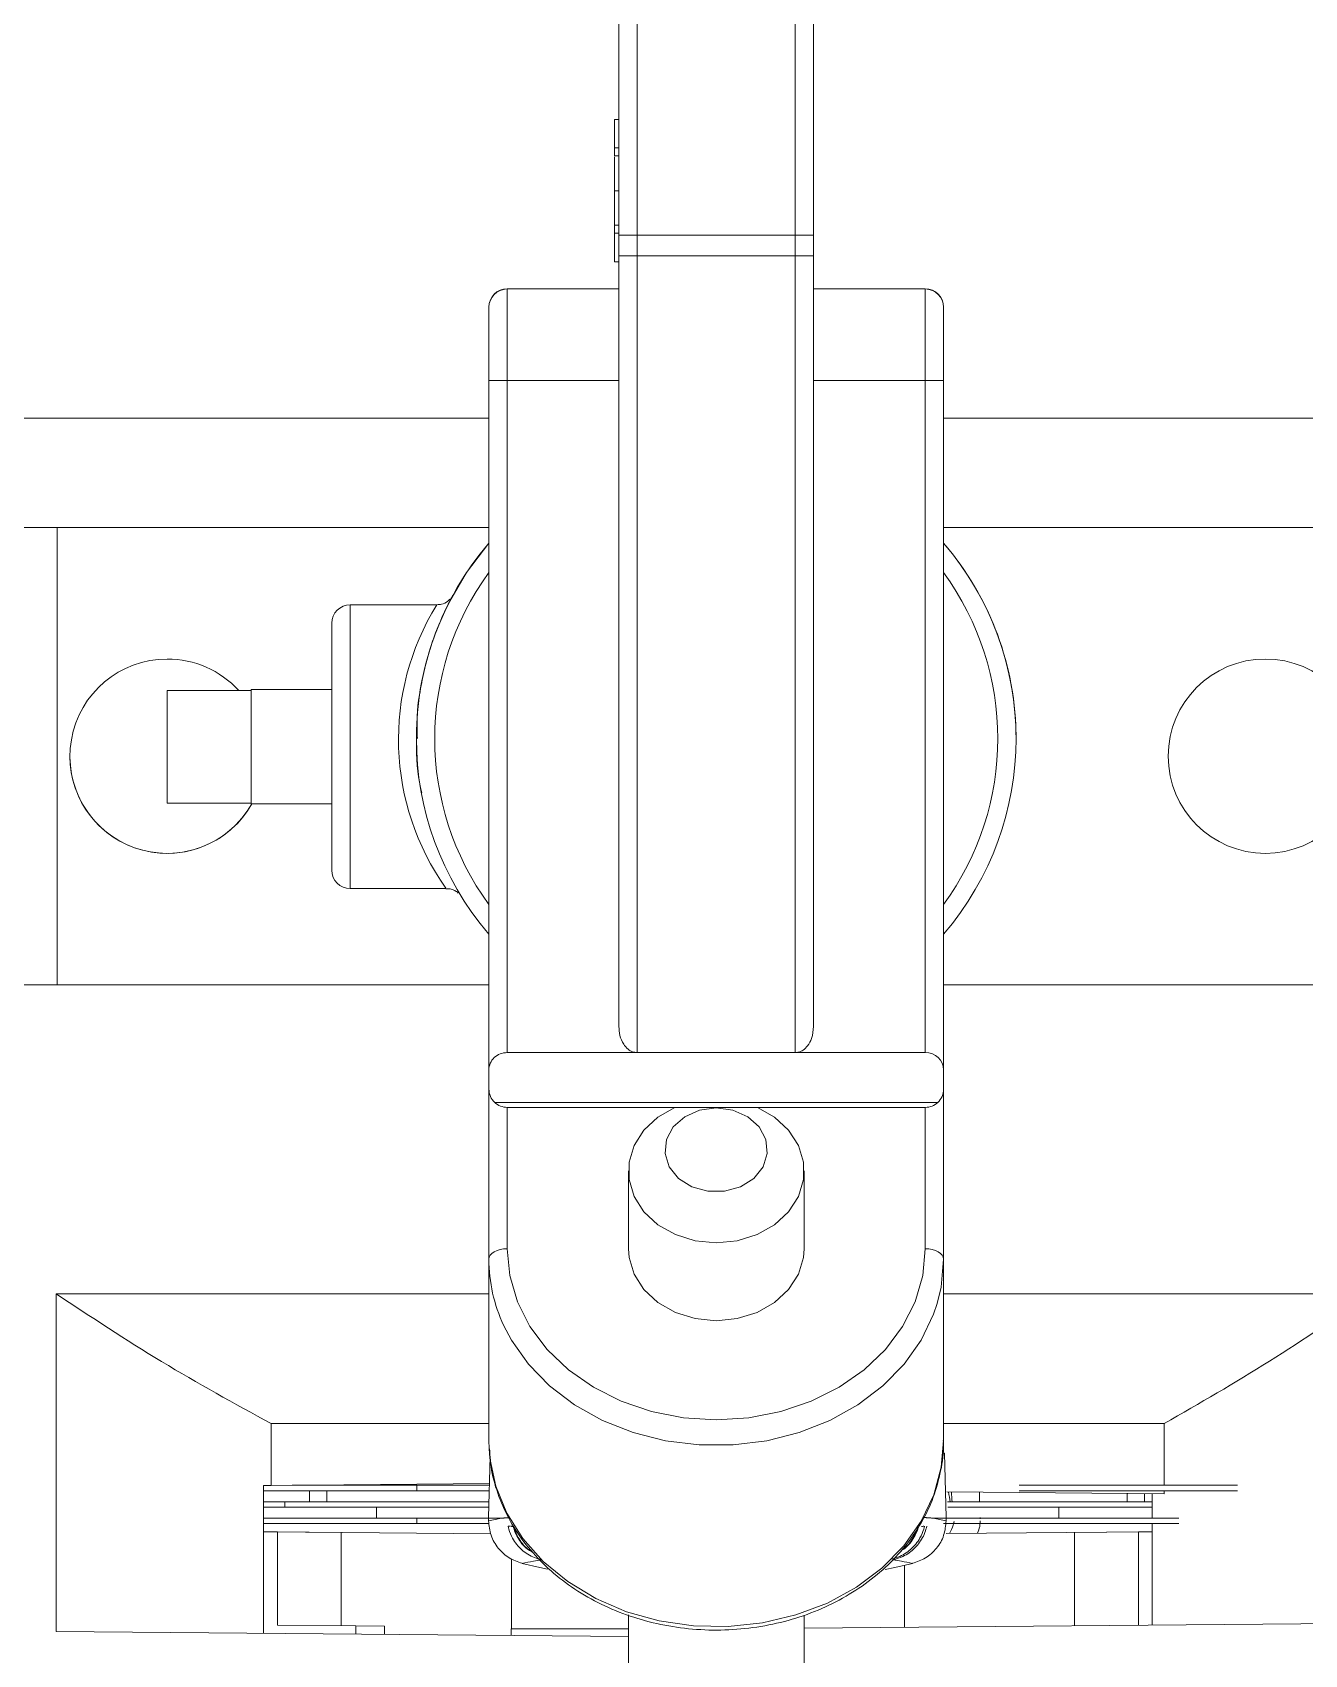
# Model space of a CAD drawing. Extents: x 12.1 to 108.7, y 1 to 80.4.
# Drawn here: x 45.862 to 49.337, y 64.575 to 69.007 of the extents above; entities that cross this region are included whole.
import ezdxf

# ---------------------------------------------------------------- set-up
doc = ezdxf.new("R2010")
doc.units = 0
doc.header["$MEASUREMENT"] = 0
doc.linetypes.add('SLD-Solid', pattern=[0])
doc.layers.add('OBJECT', color=7, linetype='CONTINUOUS')

msp = doc.modelspace()

# ---------------------------------------------------------------- linework, layer by layer
at = {"layer": 'OBJECT', "linetype": 'SLD-Solid', "lineweight": 15}
for p, q in [((47.5136, 69.2028), (47.5136, 68.4527)), ((47.9456, 68.4527), (47.9456, 69.2028)), ((47.4636, 68.4527), (47.4636, 69.1528)), ((47.9956, 69.1528), (47.9956, 68.4527)), ((47.4636, 68.8655), (47.4636, 68.7694)), ((47.9956, 68.8655), (47.9956, 68.4535)), ((47.4516, 68.7694), (47.4636, 68.7694)), ((47.4516, 68.692), (47.4636, 68.692)), ((47.4516, 68.692), (47.4516, 68.6697)), ((47.4516, 68.6697), (47.4636, 68.6697)), ((47.4516, 68.5745), (47.4636, 68.5745)), ((47.4516, 68.48), (47.4636, 68.48)), ((47.4516, 68.48), (47.4516, 68.458)), ((47.4516, 68.458), (47.4636, 68.458)), ((47.4636, 68.4527), (47.5136, 68.4527)), ((47.4636, 68.3961), (47.4636, 68.4527)), ((47.5136, 68.4527), (47.9456, 68.4527)), ((47.5136, 68.4527), (47.5136, 68.3961)), ((47.9456, 68.3961), (47.9456, 68.4527)), ((47.9956, 68.4535), (47.9956, 68.3064)), ((47.9956, 68.4527), (47.9956, 68.3961)), ((47.4636, 68.3961), (47.5136, 68.3961)), ((47.4636, 66.2911), (47.4636, 68.3961)), ((47.5136, 68.3961), (47.9456, 68.3961)), ((47.5136, 68.3961), (47.5136, 66.2195)), ((47.9456, 66.2195), (47.9456, 68.3961)), ((47.9956, 68.3961), (47.9956, 66.2911)), ((47.4516, 68.3804), (47.4636, 68.3804)), ((47.4636, 68.3804), (47.4636, 68.3064)), ((47.1586, 68.3064), (47.1586, 68.3059)), ((47.1586, 68.3064), (47.4636, 68.3064)), ((47.1586, 68.3059), (47.1586, 68.0559)), ((47.1586, 68.3059), (47.4636, 68.3059)), ((47.9956, 68.3064), (48.3006, 68.3064)), ((47.9956, 68.3059), (48.3006, 68.3059)), ((48.3006, 68.3059), (48.3006, 68.3064)), ((48.3006, 68.0559), (48.3006, 68.3059)), ((47.1086, 68.2559), (47.1086, 68.2564)), ((47.1086, 68.0559), (47.1086, 68.2559)), ((48.3506, 68.2564), (48.3506, 68.2559)), ((48.3506, 68.2559), (48.3506, 68.0559)), ((47.1086, 66.1726), (47.1086, 68.0559)), ((47.1086, 68.037), (47.1086, 68.0374)), ((47.1086, 68.037), (47.1086, 68.037)), ((47.1586, 68.0559), (47.1586, 66.2195)), ((47.1586, 68.0559), (47.4636, 68.0559)), ((47.9956, 68.0559), (48.3006, 68.0559)), ((48.3006, 68.0559), (48.3506, 68.0559)), ((48.3006, 66.2195), (48.3006, 68.0559)), ((48.3506, 68.0559), (48.3506, 66.1726)), ((48.3506, 68.0374), (48.3506, 68.037)), ((48.3506, 68.037), (48.3506, 68.037)), ((47.1086, 67.9527), (45.2384, 67.9527)), ((50.1753, 67.9527), (48.3506, 67.9527)), ((47.1086, 67.6114), (47.1086, 67.7369)), ((48.3506, 67.7369), (48.3506, 67.6114)), ((45.9296, 66.4044), (45.9296, 67.6544)), ((47.1086, 67.6544), (45.9296, 67.6544)), ((45.9296, 67.6544), (45.9296, 67.6544)), ((47.1086, 67.6544), (45.9296, 67.6544)), ((49.5296, 67.6544), (48.3506, 67.6544)), ((49.5296, 67.6544), (48.3506, 67.6544)), ((46.7296, 67.4428), (46.7296, 66.6678)), ((46.6796, 66.7178), (46.6796, 67.3928)), ((46.2296, 66.9013), (46.2296, 67.2093)), ((46.2296, 67.2093), (46.4596, 67.2093)), ((46.2296, 67.2093), (46.4596, 67.2093)), ((46.2296, 67.2093), (46.2296, 67.2093)), ((46.4596, 67.2093), (46.4596, 67.2113)), ((46.4596, 67.0802), (46.4596, 67.2093)), ((46.4596, 67.2093), (46.4596, 67.2093)), ((46.4596, 67.0304), (46.4596, 67.0802)), ((46.4596, 66.9013), (46.4596, 67.0304)), ((46.2296, 66.9013), (46.4596, 66.9013)), ((46.4596, 66.8993), (46.4596, 66.9013)), ((47.1086, 66.4044), (45.9296, 66.4044)), ((49.5296, 66.4044), (48.3506, 66.4044)), ((47.1586, 66.2195), (47.5136, 66.2195)), ((47.5136, 66.2195), (47.9456, 66.2195)), ((48.3006, 66.2195), (47.9456, 66.2195)), ((47.1086, 66.1726), (47.1086, 66.1199)), ((48.3506, 66.1199), (48.3506, 66.1726)), ((47.1086, 65.6549), (47.1086, 66.1199)), ((47.1243, 66.0834), (48.3348, 66.0834)), ((48.3506, 66.1199), (48.3506, 65.6549)), ((48.3006, 66.0699), (47.1586, 66.0699)), ((47.1586, 66.0699), (47.1586, 65.6836)), ((48.3006, 65.6836), (48.3006, 66.0699)), ((47.1086, 65.6549), (47.1086, 65.5293)), ((48.3506, 65.6549), (48.3506, 65.5293)), ((47.1086, 65.5609), (45.9262, 65.5609)), ((45.9262, 65.5609), (45.9262, 64.6379)), ((49.5184, 65.5609), (48.3506, 65.5609)), ((47.1086, 65.2059), (46.514, 65.2059)), ((46.514, 65.2059), (46.514, 65.037)), ((48.9535, 65.2059), (48.3506, 65.2059)), ((48.9535, 65.2059), (48.9535, 65.0375)), ((47.1086, 65.1594), (47.1091, 65.138)), ((47.1122, 65.1168), (47.1078, 64.9491)), ((48.3531, 65.1255), (48.3482, 65.1255)), ((48.3531, 65.1253), (48.3577, 64.9491)), ((46.514, 65.037), (46.4931, 65.0368)), ((46.4931, 65.0368), (46.4931, 64.6329)), ((46.4931, 65.0225), (46.6188, 65.0225)), ((47.1102, 65.0422), (46.514, 65.037)), ((46.912, 65.0375), (46.5709, 65.0375)), ((46.6188, 65.0225), (46.6188, 64.9925)), ((46.6188, 65.0225), (46.6659, 65.0225)), ((46.912, 65.0225), (46.6659, 65.0225)), ((46.6659, 65.0225), (46.6659, 64.9925)), ((46.9117, 65.0375), (46.9116, 65.0375)), ((46.9117, 65.0225), (46.9116, 65.0225)), ((46.912, 65.0375), (46.912, 65.0225)), ((46.912, 65.0375), (47.1101, 65.0375)), ((46.912, 65.0225), (46.912, 65.0375)), ((46.912, 65.0375), (46.912, 65.0375)), ((46.912, 65.0225), (47.1097, 65.0225)), ((46.912, 65.0225), (46.912, 65.0225)), ((48.9535, 65.014), (48.3598, 65.0192)), ((48.4491, 64.9925), (48.4485, 65.0184)), ((48.5574, 65.0375), (49.1533, 65.0375)), ((48.5574, 65.0225), (49.1533, 65.0225)), ((48.9535, 65.0225), (48.9535, 65.014)), ((46.4931, 64.9925), (46.5509, 64.9925)), ((46.4931, 64.9775), (46.5509, 64.9775)), ((46.5509, 64.9925), (46.5509, 64.9775)), ((47.1089, 64.9925), (46.5509, 64.9925)), ((47.1085, 64.9775), (46.5509, 64.9775)), ((46.8017, 64.9775), (46.8017, 64.9475)), ((48.9205, 64.9925), (48.3612, 64.9925)), ((48.9205, 64.9775), (48.362, 64.9775)), ((48.6655, 64.9775), (48.6655, 64.9475)), ((48.8524, 65.0149), (48.8524, 64.9925)), ((48.8994, 65.0145), (48.8994, 64.9925)), ((48.9205, 65.0143), (48.9205, 64.9475)), ((46.4931, 64.9475), (46.8017, 64.9475)), ((46.9118, 64.9325), (46.4931, 64.9325)), ((46.8017, 64.9475), (47.1077, 64.9475)), ((46.9118, 64.9475), (46.9118, 64.9325)), ((46.9118, 64.9325), (47.1062, 64.9325)), ((47.1432, 64.9475), (47.1077, 64.9475)), ((47.1077, 64.9459), (47.1077, 64.9407)), ((48.3223, 64.9475), (48.3577, 64.9475)), ((48.3506, 64.9325), (48.9928, 64.9325)), ((48.3577, 64.9475), (48.9928, 64.9475)), ((48.3577, 64.9459), (48.3577, 64.9407)), ((48.9205, 64.9325), (48.9205, 64.6555)), ((46.5309, 64.9101), (46.4931, 64.9105)), ((47.1125, 64.9051), (46.5068, 64.9103)), ((46.5309, 64.9101), (46.5309, 64.6551)), ((46.7054, 64.9086), (46.5309, 64.9101)), ((46.7054, 64.9086), (46.7054, 64.6536)), ((48.3574, 64.9055), (48.9068, 64.9103)), ((48.7082, 64.9086), (48.8827, 64.9101)), ((48.7082, 64.9086), (48.7082, 64.6536)), ((48.8827, 64.9101), (48.9205, 64.9105)), ((48.8827, 64.9101), (48.8827, 64.6551)), ((47.1701, 64.8364), (47.1701, 64.6449)), ((48.2436, 64.8188), (48.2436, 64.6496)), ((47.4896, 64.6242), (45.9262, 64.6379)), ((46.7447, 64.6533), (46.5309, 64.6551)), ((46.8233, 64.6526), (46.7447, 64.6533)), ((46.7447, 64.6307), (46.7447, 64.6533)), ((47.1693, 64.627), (47.1693, 64.6449)), ((47.4896, 64.6449), (47.1693, 64.6449)), ((49.5184, 64.6607), (47.9696, 64.6472))]:
    msp.add_line(p, q, dxfattribs=at)
at = {"layer": 'OBJECT', "linetype": 'SLD-Solid', "lineweight": 15, "flags": 128}
for points in [[(47.9456, 68.4527), (47.9553, 68.4527), (47.9647, 68.4527), (47.9733, 68.4527), (47.9809, 68.4527), (47.9871, 68.4527), (47.9917, 68.4527), (47.9946, 68.4527), (47.9956, 68.4527)], [(47.9456, 68.3961), (47.9553, 68.3961), (47.9647, 68.3961), (47.9733, 68.3961), (47.9809, 68.3961), (47.9871, 68.3961), (47.9917, 68.3961), (47.9946, 68.3961), (47.9956, 68.3961)], [(47.1586, 68.0559), (47.1488, 68.0559), (47.1394, 68.0559), (47.1308, 68.0559), (47.1232, 68.0559), (47.117, 68.0559), (47.1124, 68.0559), (47.1095, 68.0559), (47.1086, 68.0559)], [(45.9296, 67.6544), (45.7965, 67.6544), (45.6652, 67.6544), (45.5372, 67.6544), (45.4141, 67.6544), (45.2975, 67.6544), (45.1888, 67.6544), (45.0895, 67.6544), (45.0007, 67.6545), (44.9236, 67.6545), (44.8592, 67.6545), (44.8082, 67.6545), (44.7713, 67.6545), (44.749, 67.6546), (44.7416, 67.6546)], [(45.9296, 67.6544), (45.809, 67.6544), (45.6902, 67.6544), (45.5749, 67.6544), (45.4648, 67.6544), (45.3615, 67.6544), (45.2664, 67.6545), (45.181, 67.6545), (45.1066, 67.6545), (45.0441, 67.6545), (44.9945, 67.6545), (44.9586, 67.6545), (44.9368, 67.6546), (44.9296, 67.6546)], [(47.1086, 67.6115), (47.0478, 67.5314), (47.0018, 67.4532)], [(45.9296, 66.4044), (45.7965, 66.4044), (45.6652, 66.4044), (45.5372, 66.4044), (45.4141, 66.4044), (45.2975, 66.4044), (45.1888, 66.4044), (45.0895, 66.4044), (45.0007, 66.4045), (44.9236, 66.4045), (44.8592, 66.4045), (44.8082, 66.4045), (44.7713, 66.4045), (44.749, 66.4046), (44.7416, 66.4046)], [(47.8422, 66.0699), (47.8887, 66.0435), (47.9271, 66.008), (47.954, 65.966), (47.9678, 65.92), (47.9678, 65.8726), (47.954, 65.8266), (47.9271, 65.7846), (47.8887, 65.7491), (47.8411, 65.7222), (47.787, 65.7054), (47.7296, 65.6997), (47.6721, 65.7054), (47.618, 65.7222), (47.5704, 65.7491), (47.532, 65.7846), (47.5051, 65.8266), (47.4913, 65.8726), (47.4913, 65.92), (47.5051, 65.966), (47.532, 66.008), (47.5704, 66.0435), (47.6169, 66.0699)], [(47.7296, 66.0683), (47.6841, 66.0621), (47.6436, 66.0442), (47.6123, 66.0164), (47.5938, 65.9818), (47.59, 65.9442), (47.6013, 65.9076), (47.6266, 65.876), (47.6629, 65.8528), (47.7065, 65.8405), (47.7526, 65.8405), (47.7962, 65.8528), (47.8326, 65.876), (47.8578, 65.9076), (47.8691, 65.9442), (47.8653, 65.9818), (47.8468, 66.0164), (47.8155, 66.0442), (47.775, 66.0621), (47.7296, 66.0683)], [(47.1086, 65.6549), (47.1095, 65.6605), (47.1124, 65.6659), (47.117, 65.6708), (47.1232, 65.6752), (47.1308, 65.6787), (47.1394, 65.6814), (47.1488, 65.683), (47.1586, 65.6836)], [(47.1586, 65.6836), (47.1656, 65.6104), (47.1865, 65.539), (47.2208, 65.4712), (47.2676, 65.4086), (47.3258, 65.3528), (47.3939, 65.3051), (47.4703, 65.2668), (47.5531, 65.2387), (47.6402, 65.2215), (47.7296, 65.2158), (47.8189, 65.2215), (47.906, 65.2387), (47.9888, 65.2668), (48.0652, 65.3051), (48.1333, 65.3528), (48.1915, 65.4086), (48.2383, 65.4712), (48.2726, 65.539), (48.2935, 65.6104), (48.3006, 65.6836)], [(47.4896, 65.6836), (47.4913, 65.6599), (47.5051, 65.6138), (47.532, 65.5719), (47.5704, 65.5364), (47.618, 65.5095), (47.6721, 65.4927), (47.7296, 65.4869)], [(47.7296, 65.4869), (47.787, 65.4927), (47.8411, 65.5095), (47.8887, 65.5364), (47.9271, 65.5719), (47.954, 65.6138), (47.9678, 65.6599), (47.9696, 65.6836)], [(48.3506, 65.6549), (48.3496, 65.6605), (48.3467, 65.6659), (48.3421, 65.6708), (48.3359, 65.6752), (48.3283, 65.6787), (48.3197, 65.6814), (48.3103, 65.683), (48.3006, 65.6836)], [(48.3506, 65.6549), (48.3436, 65.5791), (48.3328, 65.5342)], [(48.3328, 65.5342), (48.323, 65.5049), (48.2891, 65.4341), (48.2426, 65.3683), (48.1848, 65.3088), (48.1167, 65.2571), (48.0401, 65.2143), (47.9564, 65.1813), (47.8677, 65.1589), (47.776, 65.1476), (47.6831, 65.1476), (47.5914, 65.1589), (47.5027, 65.1813), (47.4191, 65.2143), (47.3424, 65.2571), (47.2743, 65.3088), (47.2165, 65.3683), (47.1701, 65.4341), (47.1489, 65.4746)], [(47.1091, 65.138), (47.1113, 65.1113), (47.1275, 65.0347), (47.1577, 64.9611), (47.2012, 64.8921), (47.2571, 64.8293), (47.3239, 64.7742), (47.4003, 64.7281), (47.4843, 64.692), (47.574, 64.6669), (47.6674, 64.6532), (47.7622, 64.6514), (47.8562, 64.6614), (47.9473, 64.683), (48.0333, 64.7157), (48.1123, 64.7588), (48.1823, 64.8112), (48.2417, 64.8717), (48.2892, 64.939), (48.3237, 65.0114), (48.3443, 65.0872), (48.3506, 65.1594)], [(47.1994, 64.8241), (47.2475, 64.813), (47.2686, 64.8084)], [(48.266, 64.8241), (48.2179, 64.813), (48.1906, 64.8071)]]:
    msp.add_lwpolyline(points, dxfattribs=at)
at = {"layer": 'OBJECT', "linetype": 'SLD-Solid', "lineweight": 15}
msp.add_circle((49.2296, 67.0294), 0.2655, dxfattribs=at)
for centre, radius, start, end in [((47.1586, 68.2564), 0.05, 90, 180), ((47.1586, 68.2559), 0.05, 90, 180), ((48.3006, 68.2564), 0.05, 0, 90), ((48.3006, 68.2559), 0.05, 0, 90), ((47.7296, 67.0774), 0.819, 139.3094, 220.6906), ((47.7296, 67.0776), 0.819, 0, 40.6906), ((47.7296, 67.0774), 0.819, 319.3094, 40.6906), ((47.7296, 67.0774), 0.769, 143.8565, 216.1435), ((47.7296, 67.0774), 0.769, 323.8565, 36.1435), ((46.7296, 67.3928), 0.05, 90, 180), ((47.5613, 67.0748), 0.6997, 148.2668, 215.4454), ((46.2296, 67.0294), 0.2655, 90, 330.6644), ((46.2296, 67.0294), 0.2655, 42.6707, 90), ((46.2296, 67.0294), 0.2655, 180, 330.6564), ((49.2296, 67.0294), 0.2655, 180, 270), ((49.2296, 67.0294), 0.2655, 270, 360), ((46.7296, 66.7178), 0.05, 180, 270), ((47.5387, 65.6564), 0.4302, 180.2013, 204.9991), ((48.3431, 65.125), 0.01, 1.5, 3), ((47.2277, 64.9459), 0.12, 178.5, 179.2499), ((47.2277, 64.9459), 0.12, 179.2499, 180), ((47.2277, 64.9407), 0.12, 180, 180.1914), ((48.2377, 64.9459), 0.12, 0.7501, 1.5), ((48.2377, 64.9459), 0.12, 360, 0.7501), ((48.2377, 64.9407), 0.12, 359.8086, 360), ((48.3303, 64.9459), 0.12, 1.1266, 1.5), ((48.3303, 64.9459), 0.12, 360, 0.373)]:
    msp.add_arc(centre, radius, start, end, dxfattribs=at)
for centre, major_axis, ratio, start_param, end_param in [((47.1586, 66.1726), (0.05, 0), 0.938189, 1.570796, 3.141593), ((48.3006, 66.1726), (0.05, 0), 0.938189, 0, 1.570796), ((47.1586, 66.1199), (0.05, 0), 0.999818, 3.141593, 3.95878), ((47.1586, 66.1199), (0.0354, 0.0354), 0.999829, 3.173467, 3.927076), ((48.3006, 66.1199), (-0.0354, 0.0354), 0.999829, 2.356109, 3.109718), ((48.3006, 66.1199), (0.05, 0), 0.999818, 5.465998, 6.283185), ((48.3212, 65.5162), (-0.058, 0.5695), 0.026987, 2.629088, 2.735108), ((48.3502, 65.5178), (-0.029, 0.5695), 0.013598, 2.637092, 2.744277), ((46.6143, 67.01), (2.3412, 0), 0.904333, 4.924724, 4.940236), ((48.8511, 67.01), (2.3412, 0), 0.904333, 4.484542, 4.500054)]:
    msp.add_ellipse(centre, major_axis=major_axis, ratio=ratio, start_param=start_param, end_param=end_param, dxfattribs=at)
for points, knots in [([(47.4516, 68.7694), (47.4516, 68.7683), (47.4516, 68.7662), (47.4516, 68.7446), (47.4516, 68.7119), (47.4516, 68.692)], [0, 0, 0, 0, 0.280842, 0.561442, 1, 1, 1, 1]), ([(47.4516, 68.6671), (47.4516, 68.6548), (47.4516, 68.6273), (47.4516, 68.5934), (47.4516, 68.5745)], [0, 0, 0, 0, 0.443361, 1, 1, 1, 1]), ([(47.4516, 68.5745), (47.4516, 68.5498), (47.4516, 68.5135), (47.4516, 68.4881), (47.4516, 68.48)], [0, 0, 0, 0, 0.6800364, 1, 1, 1, 1]), ([(47.4516, 68.458), (47.4516, 68.4449), (47.4516, 68.4188), (47.4516, 68.3874), (47.4516, 68.3831), (47.4516, 68.3804)], [0, 0, 0, 0, 0.280395, 0.560816, 1, 1, 1, 1]), ([(47.0101, 67.4689), (47.0088, 67.4666), (47.006, 67.4614), (46.9823, 67.4151), (46.9545, 67.3464), (46.9332, 67.2721), (46.9202, 67.2084), (46.9119, 67.1395), (46.9093, 67.0513), (46.9135, 66.9757), (46.9238, 66.934), (46.925, 66.9292)], [0, 0, 0, 0, 0.1295398, 0.2898072, 0.4627675, 0.5538428, 0.6478885, 0.7334932, 0.8223828, 0.9795623, 1, 1, 1, 1]), ([(46.9132, 67.0776), (46.9126, 67.0977), (46.9108, 67.1599), (46.929, 67.2593), (46.9596, 67.3633), (46.9883, 67.4267), (47.0042, 67.458), (47.0096, 67.4679), (47.01, 67.4687), (47.0101, 67.4689)], [0, 0, 0, 0, 0.09188, 0.283293, 0.487629, 0.715471, 0.830932, 0.950194, 1, 1, 1, 1]), ([(47.0016, 67.458), (47, 67.4564), (46.994, 67.45), (46.9816, 67.4439), (46.9707, 67.4435), (46.9664, 67.4433)], [0, 0, 0, 0, 0.170248, 0.671705, 1, 1, 1, 1]), ([(46.9913, 66.6673), (46.994, 66.6674), (47.0008, 66.6677), (47.0105, 66.6646), (47.019, 66.6603), (47.0233, 66.6568), (47.025, 66.6553)], [0, 0, 0, 0, 0.223823, 0.547122, 0.818979, 1, 1, 1, 1]), ([(47.5136, 66.2195), (47.5091, 66.22), (47.5002, 66.221), (47.4871, 66.2292), (47.4744, 66.244), (47.4653, 66.2659), (47.4641, 66.2828), (47.4636, 66.2911)], [0, 0, 0, 0, 0.138343, 0.27604, 0.470202, 0.74205, 1, 1, 1, 1]), ([(47.9956, 66.2911), (47.9946, 66.2798), (47.9929, 66.261), (47.9812, 66.2391), (47.9686, 66.2266), (47.9564, 66.2204), (47.9488, 66.2198), (47.9456, 66.2195)], [0, 0, 0, 0, 0.35028, 0.585229, 0.760499, 0.899707, 1, 1, 1, 1]), ([(45.9262, 65.5609), (46.0215, 65.4976), (46.2124, 65.3709), (46.4133, 65.2609), (46.514, 65.2059)], [0, 0, 0, 0, 0.499271, 1, 1, 1, 1]), ([(49.5184, 65.5609), (49.4266, 65.4982), (49.2428, 65.3727), (49.05, 65.2615), (48.9535, 65.2059)], [0, 0, 0, 0, 0.499415, 1, 1, 1, 1]), ([(47.1105, 65.1371), (47.1114, 65.1205), (47.1135, 65.0794), (47.1312, 65.0152), (47.1611, 64.9463), (47.2028, 64.8817), (47.2549, 64.8226), (47.3165, 64.7702), (47.3866, 64.7255), (47.4635, 64.6895), (47.5459, 64.6629), (47.632, 64.6463), (47.7201, 64.64), (47.8084, 64.6441), (47.8952, 64.6585), (47.9788, 64.6831), (48.0574, 64.7174), (48.1294, 64.7607), (48.1934, 64.8122), (48.2479, 64.8708), (48.2918, 64.9353), (48.3246, 65.0044), (48.3439, 65.0765), (48.3521, 65.1288), (48.3501, 65.1564), (48.3499, 65.1595)], [0, 0, 0, 0, 0.0307176, 0.0759105, 0.1211533, 0.1665314, 0.2120892, 0.2578284, 0.303721, 0.3497276, 0.3958111, 0.4419444, 0.4881111, 0.5343035, 0.5805186, 0.6267535, 0.673, 0.7192407, 0.765444, 0.8115641, 0.8575454, 0.9033366, 0.9489109, 0.9942856, 1, 1, 1, 1]), ([(47.1077, 64.9403), (47.1091, 64.9269), (47.1118, 64.8999), (47.1326, 64.8643), (47.1623, 64.8369), (47.1872, 64.8283), (47.1993, 64.8242)], [0, 0, 0, 0, 0.253584, 0.507165, 0.760847, 1, 1, 1, 1]), ([(48.3577, 64.9403), (48.3564, 64.9269), (48.3536, 64.8999), (48.3328, 64.8643), (48.3031, 64.8369), (48.2782, 64.8283), (48.2662, 64.8242)], [0, 0, 0, 0, 0.253584, 0.507165, 0.760847, 1, 1, 1, 1]), ([(48.3792, 64.9382), (48.3792, 64.9381), (48.3789, 64.9371), (48.3782, 64.9338), (48.3753, 64.9229), (48.3704, 64.9132), (48.3666, 64.9056)], [0, 0, 0, 0, 0.009866, 0.094266, 0.303268, 1, 1, 1, 1]), ([(48.4503, 64.9402), (48.4502, 64.935), (48.45, 64.9233), (48.4458, 64.9124), (48.4435, 64.9063)], [0, 0, 0, 0, 0.444544, 1, 1, 1, 1]), ([(47.1609, 64.9254), (47.1617, 64.9254), (47.1638, 64.9254), (47.1659, 64.9253), (47.1671, 64.9253)], [0, 0, 0, 0, 0.412557, 1, 1, 1, 1]), ([(47.2523, 64.8339), (47.2458, 64.8356), (47.2263, 64.841), (47.1971, 64.8594), (47.1741, 64.8879), (47.1642, 64.9113), (47.1615, 64.9228), (47.1609, 64.9254)], [0, 0, 0, 0, 0.147376, 0.444496, 0.741154, 0.940222, 1, 1, 1, 1]), ([(47.1689, 64.9253), (47.1697, 64.9252), (47.1718, 64.9252), (47.1739, 64.9252), (47.1751, 64.9251)], [0, 0, 0, 0, 0.412528, 1, 1, 1, 1]), ([(47.1751, 64.9251), (47.1758, 64.9226), (47.1782, 64.9136), (47.1872, 64.8927), (47.2043, 64.8679), (47.2237, 64.8566), (47.2315, 64.852)], [0, 0, 0, 0, 0.083405, 0.294666, 0.717358, 1, 1, 1, 1]), ([(47.2286, 64.8553), (47.2237, 64.858), (47.207, 64.8672), (47.1905, 64.8901), (47.1804, 64.9121), (47.1776, 64.9226), (47.1769, 64.9251)], [0, 0, 0, 0, 0.184645, 0.637573, 0.911525, 1, 1, 1, 1]), ([(48.2068, 64.8351), (48.2132, 64.8369), (48.2328, 64.8422), (48.2621, 64.8605), (48.285, 64.8887), (48.2949, 64.9117), (48.2977, 64.9227), (48.2984, 64.9253)], [0, 0, 0, 0, 0.148503, 0.448596, 0.748256, 0.940444, 1, 1, 1, 1]), ([(48.3046, 64.9254), (48.3039, 64.9228), (48.3018, 64.9136), (48.2935, 64.8923), (48.2738, 64.8646), (48.2439, 64.8429), (48.2221, 64.8365), (48.2132, 64.8339)], [0, 0, 0, 0, 0.059775, 0.207161, 0.501412, 0.795934, 1, 1, 1, 1]), ([(48.2337, 64.8584), (48.2375, 64.8605), (48.2531, 64.8692), (48.2685, 64.891), (48.2787, 64.9125), (48.2815, 64.9225), (48.2822, 64.925)], [0, 0, 0, 0, 0.1520643, 0.6320422, 0.9075701, 1, 1, 1, 1]), ([(48.2804, 64.9249), (48.2797, 64.9225), (48.2771, 64.9135), (48.2678, 64.893), (48.2544, 64.8725), (48.2401, 64.8639), (48.2373, 64.8622)], [0, 0, 0, 0, 0.099936, 0.358227, 0.874074, 1, 1, 1, 1]), ([(48.2903, 64.9251), (48.2912, 64.9252), (48.2933, 64.9252), (48.2953, 64.9252), (48.2966, 64.9253)], [0, 0, 0, 0, 0.412528, 1, 1, 1, 1]), ([(47.1994, 64.8241), (47.2097, 64.8259), (47.2273, 64.8291), (47.2449, 64.8325), (47.2523, 64.8339)], [0, 0, 0, 0, 0.581449, 1, 1, 1, 1]), ([(48.266, 64.8241), (48.2558, 64.8259), (48.2382, 64.8291), (48.2205, 64.8325), (48.2132, 64.8339)], [0, 0, 0, 0, 0.581449, 1, 1, 1, 1])]:
    msp.add_open_spline(points, degree=3, knots=knots, dxfattribs=at)
for points in [[(46.9662, 67.4428), (46.7296, 67.4428)], [(46.6796, 67.2113), (46.4596, 67.2113)], [(46.9106, 67.0776), (46.9106, 67.0776)], [(46.9106, 67.0774), (46.9106, 67.0774)], [(48.5486, 67.0774), (48.5486, 67.0776)], [(46.4596, 66.8993), (46.6796, 66.8993)], [(46.7296, 66.6678), (46.9913, 66.6678)], [(47.4896, 65.8963), (47.4896, 65.6836)], [(47.9696, 65.6836), (47.9696, 65.8963)], [(47.1086, 65.5293), (47.1086, 65.1594)], [(48.3506, 65.1594), (48.3506, 65.5293)], [(47.1622, 64.9489), (47.1432, 64.9475)], [(48.2962, 64.9494), (48.3223, 64.9475)], [(47.1993, 64.8242), (47.1994, 64.8241)], [(48.2662, 64.8242), (48.266, 64.8241)], [(47.4896, 64.683), (47.4896, 64.125)], [(47.9696, 64.125), (47.9696, 64.6823)], [(46.8233, 64.63), (46.8233, 64.6526)]]:
    msp.add_open_spline(points, degree=1, dxfattribs=at)

doc.saveas('drawing.dxf')
